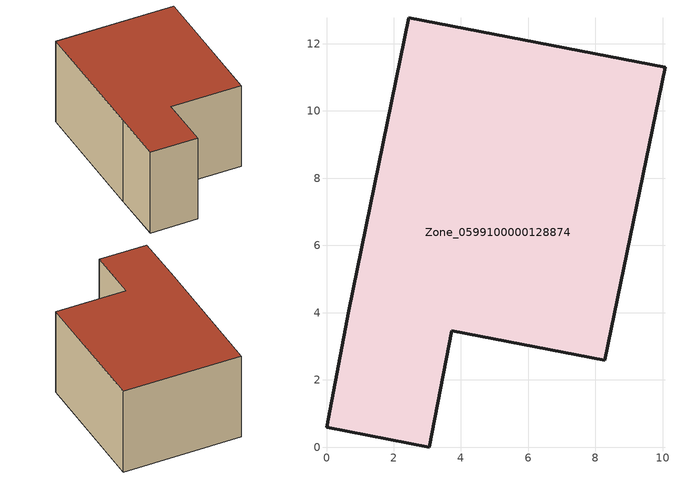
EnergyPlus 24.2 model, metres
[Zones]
Zone_0599100000128874
 floor ground (C_G): 0,0.59 0.66,4.05 2.44,12.77 10.07,11.3 8.28,2.58 3.73,3.46 3.06,0 z0
 wall outside (C_F): 0.66,4.05 0,0.59 3.06,0 3.73,3.46 8.28,2.58 10.07,11.3 2.44,12.77 0.66,4.05 z0:5.85
 roof outside (C_R): 10.07,11.3 2.44,12.77 0.66,4.05 0,0.59 3.06,0 3.73,3.46 8.28,2.58 z5.85
[BUILDING]
Pand.0599100000128874: North Axis=0; Terrain=City; Loads Convergence Tolerance Value=0.04; Temperature Convergence Tolerance Value=0.4; Solar Distribution=FullExterior; Maximum Number of Warmup Days=25; Minimum Number of Warmup Days=1
[Site:Location]
Rotterdam.The.Hague.AP_ZH_NLD Design_Conditions: Latitude=51.96; Longitude=4.45; Time Zone=1; Elevation=-4.5
[SITE:GROUNDTEMPERATURE:BUILDINGSURFACE]
18, 18, 18, 18, 18, 18, 18, 18, 18, 18, 18, 18
[MATERIAL] Thermal Absorptance=0.9; Solar Absorptance=0.7; Visible Absorptance=0.7
Name | Roughness | Thickness | Conductivity | Density | Specific Heat
G.TI.1946-1964 | MediumSmooth | 0.15 | 1 | 540 | 1210
F.TI.1946-1964 | Rough | 0.3 | 0.857143 | 1920 | 840
R.TI.1946-1964 | MediumRough | 0.2 | 0.277778 | 1500 | 1000
[CONSTRUCTION]
C_G: G.TI.1946-1964
C_F: F.TI.1946-1964
C_R: R.TI.1946-1964
[ZONE]
Zone_0599100000128874: Type=1; Multiplier=1; Ceiling Height=Autocalculate; Volume=Autocalculate; Floor Area=autocalculate; Part of Total Floor Area=Yes
[ZONEINFILTRATION:DESIGNFLOWRATE]
Infil_Zone_0599100000128874: Zone or ZoneList or Space or SpaceList=Zone_0599100000128874; Schedule=AlwaysOn; Design Flow Rate Calculation Method=Flow/Area; Flow Rate per Floor Area=0.003; Constant Term Coefficient=1; Temperature Term Coefficient=0; Velocity Term Coefficient=0; Velocity Squared Term Coefficient=0
[HVACTEMPLATE:ZONE:IDEALLOADSAIRSYSTEM]
Zone_0599100000128874: Maximum Heating Supply Air Temperature=50; Minimum Cooling Supply Air Temperature=13; Maximum Heating Supply Air Humidity Ratio=0.0156; Minimum Cooling Supply Air Humidity Ratio=0.0077; Heating Limit=NoLimit; Cooling Limit=NoLimit; Dehumidification Control Type=ConstantSensibleHeatRatio; Cooling Sensible Heat Ratio=0.7; Dehumidification Setpoint=60; Humidification Control Type=None; Humidification Setpoint=30; Outdoor Air Method=None; Outdoor Air Flow Rate per Person=0.00944; Outdoor Air Flow Rate per Zone Floor Area=0; Outdoor Air Flow Rate per Zone=0; Demand Controlled Ventilation Type=None; Outdoor Air Economizer Type=NoEconomizer; Heat Recovery Type=None; Sensible Heat Recovery Effectiveness=0.7; Latent Heat Recovery Effectiveness=0.65
[ZONECONTROL:THERMOSTAT]
ThermostatControl_Zone_0599100000128874: Zone or ZoneList=Zone_0599100000128874; Control Type Schedule=DualSetpointControlType; Control 1=Thermostat_Zone_0599100000128874; Temperature Difference Between Cutout And Setpoint=0
[THERMOSTATSETPOINT:DUALSETPOINT]
Thermostat_Zone_0599100000128874: Heating Setpoint Temperature Schedule=HeatingSetpoint_Zone_0599100000128874; Cooling Setpoint Temperature Schedule=CoolingSetpoint_Zone_0599100000128874
[SCHEDULE:COMPACT]
HeatingSetpoint_Zone_0599100000128874: Through: 12/31, For: AllDays, Until: 24:00, 21
CoolingSetpoint_Zone_0599100000128874: Through: 12/31, For: AllDays, Until: 24:00, 24
DualSetpointControlType: Through: 12/31, For: AllDays, Until: 24:00, 4
AlwaysOn: Through: 12/31, For: AllDays, Until: 24:00, 1
